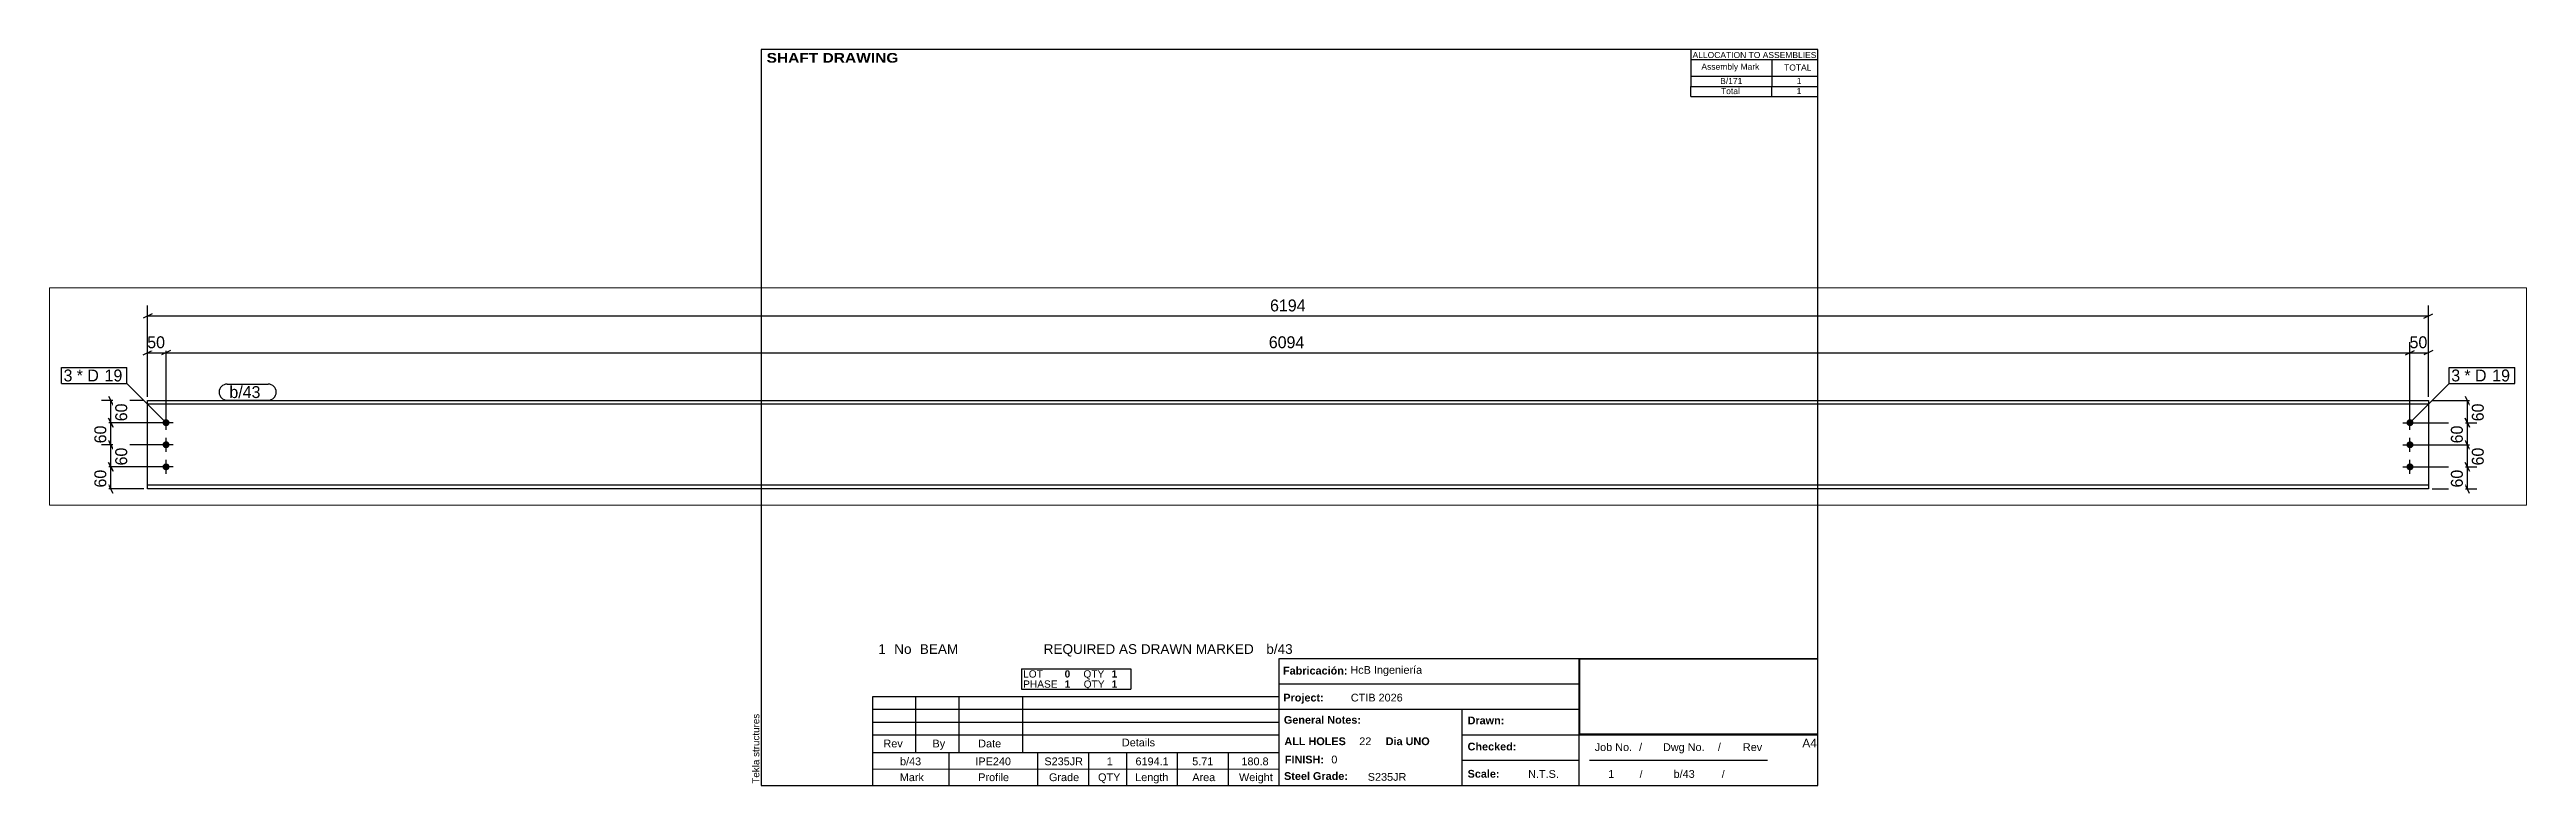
# Paper-space layout 'Layout1' of a CAD drawing. Header units: millimetres. Extents: x -188 to 484, y 5 to 205.
# The model-space entities are those that its viewports show. They can reach past a viewport. Long polylines and large blocks are cut down to what shows.
import ezdxf

# ---------------------------------------------------------------- set-up
doc = ezdxf.new("R2010")
doc.units = ezdxf.units.MM
doc.layers.add('Viewport layer', color=7, linetype='Continuous', plot=False)
doc.styles.add('Arial', font='ARIAL.TTF', dxfattribs={"height": 0.2})
doc.styles.add('Arial Black', font='ARIBLK.TTF', dxfattribs={"height": 0.2})
doc.styles.add('Arial Bold', font='ARIALBD.TTF', dxfattribs={"height": 0.2})
doc.styles.add('Comic Sans MS', font='COMIC.TTF', dxfattribs={"height": 0.2})

msp = doc.modelspace()

# ---------------------------------------------------------------- hatches: boundary and pattern name
at = {"linetype": 'Continuous'}
for points in [[(306.9, 224, -1), (325.9, 224, -1)], [(6401, 224, -1), (6420, 224, -1)], [(306.9, 164, -1), (325.9, 164, -1)], [(6401, 164, -1), (6420, 164, -1)], [(306.9, 104, -1), (325.9, 104, -1)], [(6401, 104, -1), (6420, 104, -1)]]:
    msp.add_hatch(color=3, dxfattribs=at).paths.add_polyline_path(points)

# ---------------------------------------------------------------- linework, layer by layer
at = {"color": 8, "linetype": 'Continuous'}
for p, q in [((278.4, 520), (254.4, 508)), ((266.4, 514), (6460.5, 514)), ((6448.5, 508), (6472.5, 520)), ((254.4, 408), (278.4, 420)), ((266.4, 294), (266.4, 442.4)), ((266.4, 414), (316.4, 414)), ((328.4, 420), (304.4, 408)), ((328.4, 420), (304.4, 408)), ((316.4, 234), (316.4, 442.4)), ((316.4, 234), (316.4, 442.4)), ((6398.5, 408), (6422.5, 420)), ((6410.5, 234), (6410.5, 442.4)), ((6410.5, 414), (6460.5, 414)), ((6472.5, 420), (6448.5, 408)), ((6460.5, 294), (6460.5, 442.4)), ((256.4, 284), (140.8, 284)), ((160.4, 296), (172.4, 272)), ((166.4, 224), (166.4, 284)), ((6470.5, 284), (6594.8, 284)), ((6560.4, 296), (6572.4, 272)), ((6566.4, 224), (6566.4, 284)), ((306.4, 224), (140.8, 224)), ((172.4, 212), (160.4, 236)), ((6420.5, 224), (6594.8, 224)), ((6572.4, 212), (6560.4, 236)), ((306.4, 164), (138, 164)), ((172.4, 152), (160.4, 176)), ((6420.5, 164), (6592, 164)), ((6572.4, 152), (6560.4, 176)), ((306.4, 104), (140.8, 104)), ((172.4, 92), (160.4, 116)), ((6420.5, 104), (6594.8, 104)), ((6572.4, 92), (6560.4, 116)), ((256.4, 44), (138, 44)), ((172.4, 32), (160.4, 56)), ((6470.5, 44), (6592, 44)), ((6572.4, 32), (6560.4, 56))]:
    msp.add_line(p, q, dxfattribs=at)
at = {"color": 7, "linetype": 'Continuous'}
for p, q in [((266.4, 44), (266.4, 284)), ((266.4, 284), (6460.5, 284)), ((6460.5, 274.2), (266.4, 274.2)), ((6460.5, 284), (6460.5, 44)), ((6460.5, 53.8), (266.4, 53.8)), ((6460.5, 44), (266.4, 44))]:
    msp.add_line(p, q, dxfattribs=at)
at = {"color": 3, "linetype": 'Continuous'}
for p, q in [((335.4, 224), (297.4, 224)), ((316.4, 205), (316.4, 243)), ((6391.5, 224), (6429.5, 224)), ((6410.5, 205), (6410.5, 243)), ((335.4, 164), (297.4, 164)), ((316.4, 145), (316.4, 183)), ((6391.5, 164), (6429.5, 164)), ((6410.5, 145), (6410.5, 183)), ((335.4, 104), (297.4, 104)), ((316.4, 85), (316.4, 123)), ((6391.5, 104), (6429.5, 104)), ((6410.5, 85), (6410.5, 123))]:
    msp.add_line(p, q, dxfattribs=at)

# ---------------------------------------------------------------- wipeouts: each hides what was drawn before it
at = {"color": 0}
for points in [[(64.1, 336.1), (64.1, 368.1), (38, 368.1), (38, 336.1)], [(6548.6, 336.1), (6548.6, 368.1), (6522.6, 368.1), (6522.6, 336.1)]]:
    msp.add_wipeout(points, dxfattribs=at)

# ---------------------------------------------------------------- next in the draw order: wipeouts: each hides what was drawn before it
for points in [[(3418.6, 520), (3418.6, 564.8), (3308.3, 564.8), (3308.3, 520)], [(6468, 420), (6468, 464.8), (6403, 464.8), (6403, 420)], [(64.1, 336.1), (64.1, 368.1), (38, 368.1), (38, 336.1)], [(6548.6, 336.1), (6548.6, 368.1), (6522.6, 368.1), (6522.6, 336.1)], [(217.2, 286.5), (172.4, 286.5), (172.4, 221.5), (217.2, 221.5)], [(587.7, 291), (587.7, 323), (488.4, 323), (488.4, 291)], [(6617.2, 286.5), (6572.4, 286.5), (6572.4, 221.5), (6617.2, 221.5)]]:
    msp.add_wipeout(points, dxfattribs=at)

# ---------------------------------------------------------------- next in the draw order: linework, layer by layer
at = {"color": 8, "linetype": 'Continuous'}
for p, q in [((6460.5, 294), (6460.5, 542.4)), ((316.4, 414), (6410.5, 414)), ((6398.5, 408), (6422.5, 420)), ((6410.5, 234), (6410.5, 442.4)), ((306.4, 224), (138, 224)), ((160.4, 236), (172.4, 212)), ((166.4, 164), (166.4, 224)), ((6420.5, 224), (6592, 224)), ((6560.4, 236), (6572.4, 212)), ((6566.4, 164), (6566.4, 224))]:
    msp.add_line(p, q, dxfattribs=at)
at = {"color": 7, "linetype": 'Continuous'}
for p, q in [((32, 330.1), (32, 374.1)), ((6516.6, 330.1), (6516.6, 374.1))]:
    msp.add_line(p, q, dxfattribs=at)

# ---------------------------------------------------------------- next in the draw order: texts
at = {"color": 3, "style": 'Comic Sans MS'}
for s, p in [('6194', (3314.7, 526.4)), ('50', (6409.4, 426.4))]:
    msp.add_text(s, height=32.38, dxfattribs=at).set_placement(p)
for p in [(210.8, 227.9), (6610.8, 227.9)]:
    msp.add_text('60', height=32.38, rotation=90.00021, dxfattribs=at).set_placement(p)

# ---------------------------------------------------------------- next in the draw order: wipeouts: each hides what was drawn before it
at = {"color": 0}
for points in [[(139.9, 336.1), (139.9, 368.1), (73.7, 368.1), (73.7, 336.1)], [(6624.4, 336.1), (6624.4, 368.1), (6558.2, 368.1), (6558.2, 336.1)], [(587.7, 291), (587.7, 323), (488.4, 323), (488.4, 291)]]:
    msp.add_wipeout(points, dxfattribs=at)

# ---------------------------------------------------------------- next in the draw order: linework, layer by layer
at = {"color": 7, "linetype": 'Continuous'}
for p, q in [((482.4, 329), (593.7, 329)), ((482.4, 285), (593.7, 285))]:
    msp.add_line(p, q, dxfattribs=at)
for centre, start, end in [((482.4, 307), 90, 270), ((593.7, 307), 270, 90)]:
    msp.add_arc(centre, 22, start, end, dxfattribs=at)

# ---------------------------------------------------------------- next in the draw order: texts
at = {"color": 3, "style": 'Comic Sans MS'}
msp.add_text('b/43', height=32.38, dxfattribs=at).set_placement((488.4, 291))

# ---------------------------------------------------------------- next in the draw order: wipeouts: each hides what was drawn before it
at = {"color": 0}
for points in [[(323.9, 420), (323.9, 464.8), (258.9, 464.8), (258.9, 420)], [(3422, 420), (3422, 464.8), (3304.9, 464.8), (3304.9, 420)], [(139.9, 336.1), (139.9, 368.1), (73.7, 368.1), (73.7, 336.1)], [(6624.4, 336.1), (6624.4, 368.1), (6558.2, 368.1), (6558.2, 336.1)], [(160.4, 226.5), (115.6, 226.5), (115.6, 161.5), (160.4, 161.5)], [(6560.4, 226.5), (6515.6, 226.5), (6515.6, 161.5), (6560.4, 161.5)]]:
    msp.add_wipeout(points, dxfattribs=at)

# ---------------------------------------------------------------- next in the draw order: linework, layer by layer
at = {"color": 8, "linetype": 'Continuous'}
for p, q in [((266.4, 294), (266.4, 542.4)), ((306.4, 164), (140.8, 164)), ((160.4, 176), (172.4, 152)), ((166.4, 104), (166.4, 164)), ((6420.5, 164), (6594.8, 164)), ((6560.4, 176), (6572.4, 152)), ((6566.4, 104), (6566.4, 164))]:
    msp.add_line(p, q, dxfattribs=at)
at = {"color": 7, "linetype": 'Continuous'}
msp.add_line((6410.5, 224), (6516.6, 330.1), dxfattribs=at)

# ---------------------------------------------------------------- next in the draw order: texts
at = {"color": 3, "style": 'Comic Sans MS'}
for s, height, p in [('50', 32.38, (265.3, 426.4)), ('6094', 32.38, (3311.3, 426.4)), ('3', 32.4, (38, 336.1)), ('3', 32.4, (6522.6, 336.1))]:
    msp.add_text(s, height=height, dxfattribs=at).set_placement(p)
for p in [(154, 167.9), (6554, 167.9)]:
    msp.add_text('60', height=32.38, rotation=90.00021, dxfattribs=at).set_placement(p)

# ---------------------------------------------------------------- next in the draw order: wipeouts: each hides what was drawn before it
at = {"color": 0}
for points in [[(194.7, 336.1), (194.7, 368.1), (149.5, 368.1), (149.5, 336.1)], [(6679.3, 336.1), (6679.3, 368.1), (6634, 368.1), (6634, 336.1)]]:
    msp.add_wipeout(points, dxfattribs=at)

# ---------------------------------------------------------------- next in the draw order: wipeouts: each hides what was drawn before it
for points in [[(194.7, 336.1), (194.7, 368.1), (149.5, 368.1), (149.5, 336.1)], [(6679.3, 336.1), (6679.3, 368.1), (6634, 368.1), (6634, 336.1)], [(217.2, 166.5), (172.4, 166.5), (172.4, 101.5), (217.2, 101.5)], [(6617.2, 166.5), (6572.4, 166.5), (6572.4, 101.5), (6617.2, 101.5)]]:
    msp.add_wipeout(points, dxfattribs=at)

# ---------------------------------------------------------------- next in the draw order: linework, layer by layer
at = {"color": 7, "linetype": 'Continuous'}
for p, q in [((32, 374.1), (210.3, 374.1)), ((210.3, 330.1), (210.3, 374.1)), ((6516.6, 374.1), (6694.9, 374.1)), ((6694.9, 330.1), (6694.9, 374.1)), ((32, 330.1), (210.3, 330.1)), ((316.4, 224), (210.3, 330.1)), ((6516.6, 330.1), (6694.9, 330.1))]:
    msp.add_line(p, q, dxfattribs=at)
at = {"color": 8, "linetype": 'Continuous'}
for p, q in [((306.4, 104), (138, 104)), ((160.4, 116), (172.4, 92)), ((166.4, 44), (166.4, 104)), ((6420.5, 104), (6592, 104)), ((6560.4, 116), (6572.4, 92)), ((6566.4, 44), (6566.4, 104))]:
    msp.add_line(p, q, dxfattribs=at)

# ---------------------------------------------------------------- next in the draw order: texts
at = {"color": 3, "style": 'Comic Sans MS'}
for s, p in [('* D', (73.7, 336.1)), ('19', (149.5, 336.1)), ('* D', (6558.2, 336.1)), ('19', (6634, 336.1))]:
    msp.add_text(s, height=32.38, dxfattribs=at).set_placement(p)
for p in [(210.8, 107.9), (6610.8, 107.9)]:
    msp.add_text('60', height=32.38, rotation=90.00021, dxfattribs=at).set_placement(p)

# ---------------------------------------------------------------- next in the draw order: wipeouts: each hides what was drawn before it
at = {"color": 0}
for points in [[(160.4, 106.5), (115.6, 106.5), (115.6, 41.5), (160.4, 41.5)], [(6560.4, 106.5), (6515.6, 106.5), (6515.6, 41.5), (6560.4, 41.5)]]:
    msp.add_wipeout(points, dxfattribs=at)

# ---------------------------------------------------------------- next in the draw order: texts
at = {"color": 3, "style": 'Comic Sans MS'}
for p in [(154, 47.9), (6554, 47.9)]:
    msp.add_text('60', height=32.38, rotation=90.00021, dxfattribs=at).set_placement(p)

psp = doc.layouts.get("Layout1")

# ---------------------------------------------------------------- linework, layer by layer
at = {"color": 5, "linetype": 'Continuous'}
for p, q in [((292, 205), (5, 205)), ((5, 205), (5, 5)), ((292, 5), (292, 205)), ((5, 5), (292, 5))]:
    psp.add_line(p, q, dxfattribs=at)
at = {"color": 7, "linetype": 'Continuous'}
for p, q in [((257.51, 205), (257.51, 197.75)), ((257.57, 202.24), (292, 202.24)), ((279.49, 202.24), (279.49, 197.75)), ((257.51, 197.75), (257.51, 195)), ((257.57, 197.75), (292, 197.75)), ((279.49, 197.75), (279.49, 195)), ((257.51, 192.23), (257.51, 194.99)), ((257.51, 192.23), (292, 192.23)), ((257.54, 194.99), (292, 194.99)), ((279.49, 192.23), (279.49, 194.99)), ((75.68, 36.74), (105.35, 36.74)), ((75.68, 36.74), (75.68, 33.98)), ((75.68, 33.98), (75.68, 31.22)), ((105.35, 36.74), (105.35, 33.98)), ((105.35, 33.98), (105.35, 31.22)), ((145.72, 5), (145.72, 39.5)), ((145.75, 39.5), (292, 39.5)), ((227.14, 5), (227.14, 39.5)), ((35.31, 13.97), (35.31, 29.15)), ((35.31, 29.15), (145.71, 29.15)), ((47.04, 13.97), (47.04, 29.15)), ((58.77, 13.97), (58.77, 29.15)), ((75.68, 31.22), (105.35, 31.22)), ((76.02, 13.97), (76.02, 29.15)), ((145.71, 13.97), (145.71, 29.15)), ((145.72, 32.6), (227.14, 32.6)), ((35.31, 25.7), (145.71, 25.7)), ((35.31, 22.25), (145.71, 22.25)), ((145.72, 25.7), (227.14, 25.7)), ((195.4, 5), (195.4, 25.7)), ((35.31, 18.8), (145.71, 18.8)), ((35.31, 13.96), (145.71, 13.97)), ((35.31, 9.49), (35.31, 13.96)), ((56.01, 9.49), (56.01, 13.97)), ((80.16, 9.49), (80.16, 13.97)), ((93.96, 9.49), (93.96, 13.97)), ((104.31, 9.49), (104.31, 13.97)), ((118.11, 9.49), (118.11, 13.97)), ((131.91, 9.49), (131.91, 13.97)), ((195.4, 18.8), (292, 18.8)), ((35.31, 9.48), (145.72, 9.49)), ((35.31, 5), (35.31, 9.48)), ((56.01, 5), (56.01, 9.48)), ((80.16, 5), (80.16, 9.48)), ((93.96, 5), (93.96, 9.48)), ((104.31, 5), (104.31, 9.48)), ((118.11, 5), (118.11, 9.48)), ((131.91, 5), (131.91, 9.48)), ((195.4, 11.9), (227.14, 11.9)), ((229.99, 11.92), (278.29, 11.92))]:
    psp.add_line(p, q, dxfattribs=at)
at = {"color": 2, "linetype": 'Continuous'}
for p, q in [((227.28, 39.46), (291.86, 39.46)), ((227.29, 19.02), (227.29, 39.46)), ((291.96, 19.03), (291.96, 39.47)), ((227.28, 19.03), (291.86, 19.03))]:
    psp.add_line(p, q, dxfattribs=at)

# ---------------------------------------------------------------- texts
at = {"color": 7}
for s, height, style, p in [(' SHAFT DRAWING', 2.6342, 'Arial Black', (5.3, 201.42)), ('ALLOCATION TO ASSEMBLIES', 1.6475, 'Arial', (257.95, 202.68)), ('Assembly Mark', 1.6475, 'Arial', (260.35, 199.52)), ('TOTAL', 1.648, 'Arial', (282.81, 199.28)), ('1', 2.64, 'Arial', (36.8, 40.76)), ('No', 2.636, 'Arial', (41.13, 40.76)), ('BEAM', 2.636, 'Arial', (48.08, 40.76)), ('REQUIRED AS DRAWN MARKED', 2.636, 'Arial', (81.71, 40.76)), ('b/43', 2.636, 'Arial', (142.18, 40.76)), ('b/43', 2.109, 'Arial', (42.71, 10.5)), ('IPE240', 2.109, 'Arial', (63.17, 10.5)), ('S235JR', 2.109, 'Arial', (81.91, 10.5)), ('1', 2.11, 'Arial', (98.86, 10.5)), ('6194.1', 2.109, 'Arial', (106.66, 10.5)), ('5.71', 2.109, 'Arial', (122.06, 10.5)), ('180.8', 2.109, 'Arial', (135.43, 10.5)), ('FINISH:', 2.107, 'Arial Bold', (147.22, 11)), ('0', 2.11, 'Arial', (159.84, 11))]:
    psp.add_text(s, height=height, dxfattribs=dict(at, style=style)).set_placement(p)
at = {"color": 7, "linetype": 'Continuous'}
for s, height, style, p in [('B/171', 1.648, 'Arial', (265.45, 195.63)), ('1', 1.65, 'Arial', (286.23, 195.63)), ('Total', 1.648, 'Arial', (265.67, 192.88)), ('1', 1.65, 'Arial', (286.21, 192.88)), ('LOT', 1.977, 'Arial', (76.13, 34.33)), ('0', 1.98, 'Arial Bold', (87.41, 34.33)), ('QTY', 1.977, 'Arial', (92.51, 34.33)), ('1', 1.98, 'Arial Bold', (100.18, 34.33)), ('Fabricación:', 2.1074, 'Arial Bold', (146.73, 35.16)), ('HcB Ingeniería', 2.1088, 'Arial', (165.02, 35.36)), ('PHASE', 1.977, 'Arial', (76.13, 31.57)), ('1', 1.98, 'Arial Bold', (87.41, 31.57)), ('QTY', 1.977, 'Arial', (92.58, 31.57)), ('1', 1.98, 'Arial Bold', (100.18, 31.57)), ('Project:', 2.107, 'Arial Bold', (146.81, 27.83)), ('CTIB 2026', 2.109, 'Arial', (165.14, 27.83)), ('General Notes:', 2.1074, 'Arial Bold', (146.96, 21.78)), ('Drawn:', 2.107, 'Arial Bold', (196.85, 21.62)), ('Rev', 2.109, 'Arial', (38.21, 15.35)), ('By', 2.109, 'Arial', (51.53, 15.35)), ('Date', 2.109, 'Arial', (63.94, 15.35)), ('Details', 2.109, 'Arial', (102.96, 15.63)), ('ALL HOLES', 2.107, 'Arial Bold', (147.1, 15.96)), ('22', 2.109, 'Arial', (167.43, 15.96)), ('Dia UNO', 2.107, 'Arial Bold', (174.62, 15.96)), ('Checked:', 2.107, 'Arial Bold', (196.85, 14.53)), ('Job No.', 2.109, 'Arial', (231.37, 14.37)), ('/', 2.11, 'Arial', (243.42, 14.37)), ('Dwg No.', 2.109, 'Arial', (249.91, 14.37)), ('/', 2.11, 'Arial', (264.81, 14.37)), ('Rev', 2.109, 'Arial', (271.61, 14.37)), ('A4', 2.307, 'Arial', (287.76, 15.38)), ('Mark', 2.109, 'Arial', (42.64, 6.19)), ('Profile', 2.109, 'Arial', (63.95, 6.19)), ('Grade', 2.109, 'Arial', (83.16, 6.19)), ('QTY', 2.109, 'Arial', (96.49, 6.19)), ('Length', 2.109, 'Arial', (106.58, 6.19)), ('Area', 2.109, 'Arial', (122.09, 6.19)), ('Weight', 2.109, 'Arial', (134.77, 6.19)), ('Steel Grade:', 2.1074, 'Arial Bold', (147.01, 6.52)), ('S235JR', 2.109, 'Arial', (169.74, 6.28)), ('Scale:', 2.107, 'Arial Bold', (196.85, 7.13)), ('N.T.S.', 2.109, 'Arial', (213.29, 7.08)), ('1', 2.11, 'Arial', (235.04, 7.08)), ('/', 1.98, 'Arial', (243.58, 7.08)), ('b/43', 2.109, 'Arial', (252.8, 7.08)), ('/', 1.98, 'Arial', (265.88, 7.08))]:
    psp.add_text(s, height=height, dxfattribs=dict(at, style=style)).set_placement(p)
at = {"color": 174, "linetype": 'Continuous', "style": 'Arial'}
psp.add_text('Tekla structures', height=1.9102, rotation=90, dxfattribs=at).set_placement((4.5, 5.5))

# ---------------------------------------------------------------- viewports
at = {"layer": 'Viewport layer', "view_target_point": (3363.45, 295.2)}
psp.add_viewport(center=(148.08, 110.71), size=(672.69, 59.04), view_center_point=(0, 0), view_height=590.4, dxfattribs=at)

doc.saveas('drawing.dxf')
